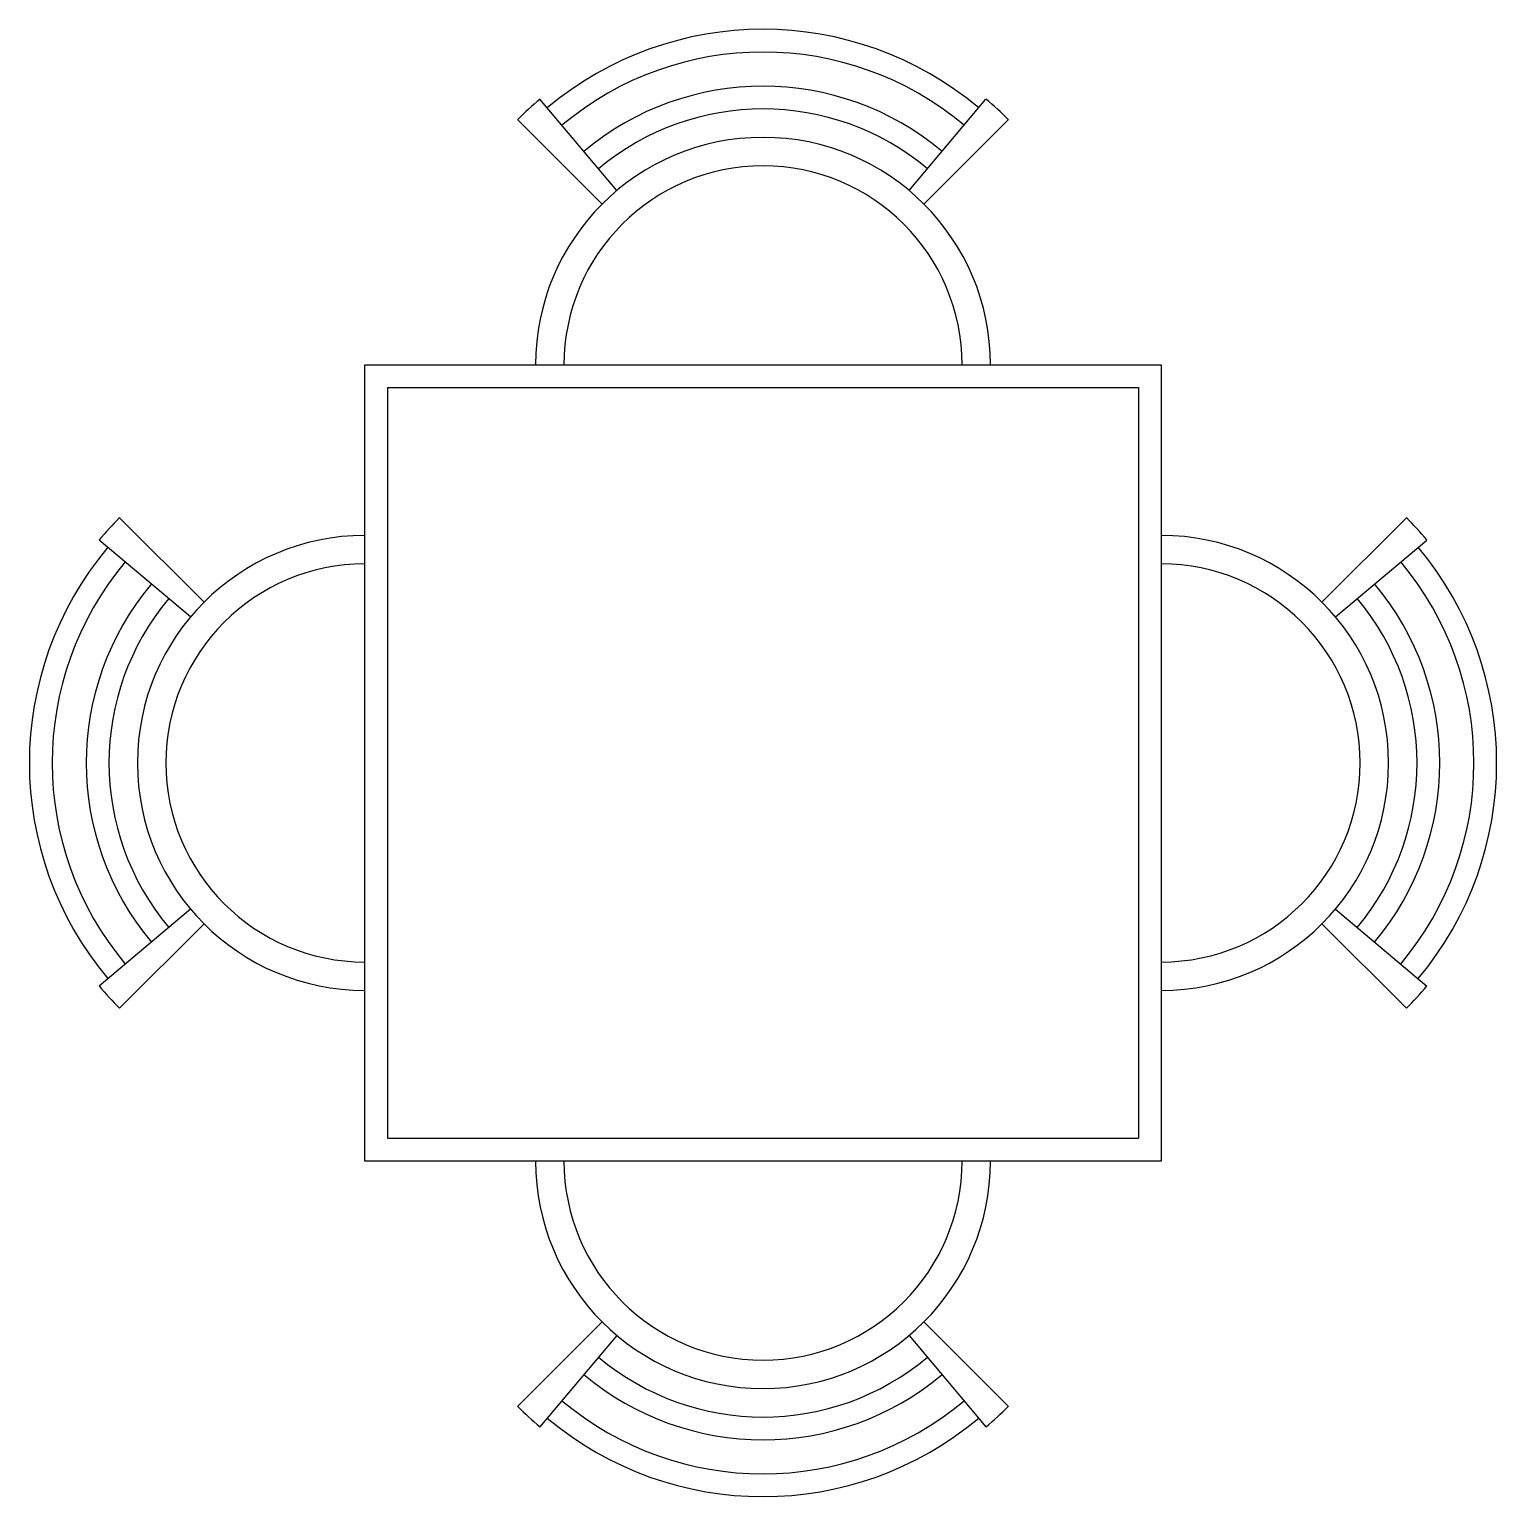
# Model space of a CAD drawing. Extents: x 1799 to 1928, y 925 to 1054.
import ezdxf

# ---------------------------------------------------------------- set-up
doc = ezdxf.new("R2010")
doc.units = 0
doc.layers.get('0').update_dxf_attribs({"linetype": 'CONTINUOUS'})

msp = doc.modelspace()

# ---------------------------------------------------------------- linework, layer by layer
at = {"color": 0}
for p, q in [((1850.78, 1039.71), (1844.03, 1047.75)), ((1876.49, 1039.71), (1883.24, 1047.75)), ((1849.5, 1038.53), (1842.07, 1045.95)), ((1877.78, 1038.53), (1885.21, 1045.95)), ((1828.64, 1024.39), (1898.64, 1024.39)), ((1828.64, 954.39), (1828.64, 1024.39)), ((1898.64, 1024.39), (1898.64, 954.39)), ((1830.64, 1022.39), (1830.64, 956.39)), ((1830.64, 1022.39), (1896.64, 1022.39)), ((1896.64, 1022.39), (1896.64, 956.39)), ((1814.5, 1003.53), (1807.07, 1010.95)), ((1912.78, 1003.53), (1920.21, 1010.95)), ((1813.32, 1002.24), (1805.27, 1008.99)), ((1913.96, 1002.24), (1922, 1008.99)), ((1813.32, 976.53), (1805.27, 969.78)), ((1913.96, 976.53), (1922, 969.78)), ((1814.5, 975.25), (1807.07, 967.82)), ((1912.78, 975.25), (1920.21, 967.82)), ((1830.64, 956.39), (1896.64, 956.39)), ((1898.64, 954.39), (1828.64, 954.39)), ((1849.5, 940.25), (1842.07, 932.82)), ((1877.78, 940.25), (1885.21, 932.82)), ((1850.78, 939.07), (1844.03, 931.02)), ((1876.49, 939.07), (1883.24, 931.02))]:
    msp.add_line(p, q, dxfattribs=at)
for centre, radius, start, end in [((1863.64, 1024.39), 29.5, 50, 130), ((1863.64, 1024.39), 27.5, 50, 130), ((1863.64, 1024.39), 24.5, 50, 130), ((1863.64, 1024.39), 30.5, 130, 135), ((1863.64, 1024.39), 30.5, 45, 50), ((1863.64, 1024.39), 22.5, 50, 130), ((1863.64, 1024.39), 20, 360, 180), ((1863.64, 1024.39), 17.5, 360, 180), ((1828.64, 989.39), 30.5, 135, 140), ((1898.64, 989.39), 30.5, 40, 45), ((1828.64, 989.39), 20, 90, 270), ((1898.64, 989.39), 20, 270, 90), ((1828.64, 989.39), 29.5, 140, 220), ((1898.64, 989.39), 29.5, 320, 40), ((1828.64, 989.39), 27.5, 140, 220), ((1828.64, 989.39), 17.5, 90, 270), ((1898.64, 989.39), 17.5, 270, 90), ((1898.64, 989.39), 27.5, 320, 40), ((1828.64, 989.39), 24.5, 140, 220), ((1898.64, 989.39), 24.5, 320, 40), ((1828.64, 989.39), 22.5, 140, 220), ((1898.64, 989.39), 22.5, 320, 40), ((1828.64, 989.39), 30.5, 220, 225), ((1898.64, 989.39), 30.5, 315, 320), ((1863.64, 954.39), 20, 180, 0), ((1863.64, 954.39), 17.5, 180, 0), ((1863.64, 954.39), 22.5, 230, 310), ((1863.64, 954.39), 24.5, 230, 310), ((1863.64, 954.39), 30.5, 225, 230), ((1863.64, 954.39), 27.5, 230, 310), ((1863.64, 954.39), 30.5, 310, 315), ((1863.64, 954.39), 29.5, 230, 310)]:
    msp.add_arc(centre, radius, start, end, dxfattribs=at)

doc.saveas('drawing.dxf')
